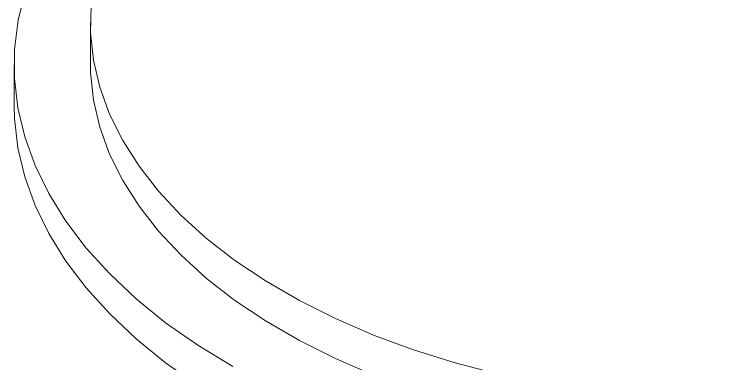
# Model space of a CAD drawing. Header units: millimetres. Extents: x -331 to 5585, y -2655 to 1513.
# Drawn here: x 4915.8 to 4988, y 366.2 to 401.9 of the extents above; entities that cross this region are included whole.
import ezdxf

# ---------------------------------------------------------------- set-up
doc = ezdxf.new("R2010")
doc.units = ezdxf.units.MM

msp = doc.modelspace()

# ---------------------------------------------------------------- linework, layer by layer
at = {"color": 7, "linetype": 'Continuous', "lineweight": 15}
for p, q in [((4923.622, 400.992), (4923.622, 396.91)), ((4915.834, 396.705), (4915.834, 392.623))]:
    msp.add_line(p, q, dxfattribs=at)
at = {"color": 7, "linetype": 'Continuous', "lineweight": 15, "flags": 128}
for points in [[(4916.972, 404.218), (4916.25, 401.259), (4915.884, 398.277), (4915.874, 395.288), (4916.222, 392.306), (4916.926, 389.345), (4917.982, 386.419), (4919.384, 383.542), (4921.128, 380.728), (4923.203, 377.99), (4925.601, 375.341), (4928.31, 372.793), (4931.317, 370.36), (4934.607, 368.052), (4938.165, 365.881)], [(4952.554, 369.099), (4948.668, 370.777), (4945.001, 372.612), (4941.573, 374.595), (4938.402, 376.716), (4935.504, 378.964), (4932.895, 381.326), (4930.588, 383.791), (4928.595, 386.345), (4926.926, 388.976), (4925.591, 391.669), (4924.596, 394.411), (4923.946, 397.188), (4923.645, 399.984), (4923.694, 402.785)], [(4952.554, 365.017), (4948.668, 366.694), (4945.001, 368.53), (4941.573, 370.513), (4938.402, 372.634), (4935.504, 374.881), (4932.895, 377.243), (4930.588, 379.708), (4928.595, 382.262), (4926.926, 384.893), (4925.591, 387.587), (4924.596, 390.329), (4923.946, 393.105), (4923.645, 395.901), (4923.622, 396.91)], [(4915.834, 392.623), (4915.874, 391.206), (4916.222, 388.224), (4916.926, 385.262), (4917.982, 382.336), (4919.384, 379.459), (4921.128, 376.645), (4923.203, 373.907), (4925.601, 371.258), (4928.31, 368.711), (4931.317, 366.277), (4934.607, 363.97), (4938.165, 361.799), (4941.974, 359.774), (4946.017, 357.907), (4950.272, 356.204), (4954.721, 354.676), (4959.342, 353.328), (4964.113, 352.167), (4969.012, 351.199), (4974.014, 350.429), (4979.097, 349.86), (4984.235, 349.494), (4989.405, 349.334)], [(4988.941, 362.207), (4984.098, 362.387), (4979.29, 362.768), (4974.542, 363.349), (4969.879, 364.125), (4965.326, 365.094), (4960.905, 366.251), (4956.641, 367.588), (4952.554, 369.099)]]:
    msp.add_lwpolyline(points, dxfattribs=at)

doc.saveas('drawing.dxf')
